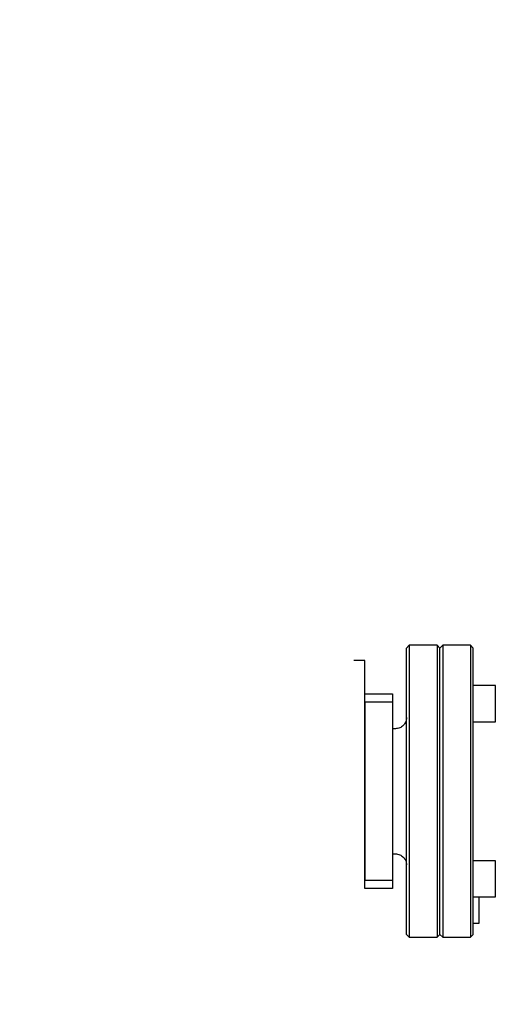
# Model space of a CAD drawing. Header units: millimetres. Extents: x 10462777 to 22643323, y 453826 to 1389191.
# Drawn here: x 11281064.4 to 11281235.5, y 583741.1 to 584090.4 of the extents above; entities that cross this region are included whole.
import ezdxf

# ---------------------------------------------------------------- set-up
doc = ezdxf.new("R2010")
doc.units = ezdxf.units.MM
doc.header["$LTSCALE"] = 200
doc.header["$MEASUREMENT"] = 0
doc.linetypes.add('CENTER', pattern=[2, 1.25, -0.25, 0.25, -0.25])
doc.linetypes.add('PHANTOM', pattern=[2.5, 1.25, -0.25, 0.25, -0.25, 0.25, -0.25])
doc.layers.get('0').update_dxf_attribs({"linetype": 'CONTINUOUS'})
doc.layers.add('203', color=7, linetype='CONTINUOUS', true_color=0xffffff)
doc.layers.add('LAYOUT', color=8, linetype='CONTINUOUS', lineweight=25)

# ---------------------------------------------------------------- blocks, each defined once
blk = doc.blocks.new('r710ic')
at = {"layer": 'LAYOUT', "color": 3}
blk.add_circle((272041.37, 104232.63), 2050.12, dxfattribs=at)
blk = doc.blocks.new('A$C7DA30AB0')
at = {"layer": 'LAYOUT', "color": 6, "linetype": 'PHANTOM'}
blk.add_circle((3030.45, 3025.99, 0), 2693.02, dxfattribs=at)

msp = doc.modelspace()

# ---------------------------------------------------------------- linework, layer by layer
at = {"layer": '203', "color": 252, "linetype": 'CENTER'}
for p, q in [((11281204.51011, 583865.31761, 0), (11281203.51009, 583864.31759, 0)), ((11281214.51025, 583865.31761, 0), (11281204.51011, 583865.31761, 0)), ((11281204.51011, 583865.31761, 0), (11281204.51011, 583760.31611, 0)), ((11281204.51011, 583865.31761, 0), (11281204.51011, 583760.31611, 0)), ((11281215.51026, 583864.31759, 0), (11281214.51025, 583865.31761, 0)), ((11281214.51025, 583865.31761, 0), (11281214.51025, 583760.31611, 0)), ((11281216.51028, 583865.31761, 0), (11281215.51026, 583864.31759, 0)), ((11281226.51042, 583865.31761, 0), (11281216.51028, 583865.31761, 0)), ((11281216.51028, 583865.31761, 0), (11281216.51028, 583760.31611, 0)), ((11281227.51043, 583864.31759, 0), (11281226.51042, 583865.31761, 0)), ((11281226.51042, 583865.31761, 0), (11281226.51042, 583812.81694, 0)), ((11281203.51009, 583761.31613, 0), (11281203.51009, 583864.31759, 0)), ((11281215.51026, 583761.31613, 0), (11281215.51026, 583864.31759, 0)), ((11281215.51026, 583761.31613, 0), (11281215.51026, 583864.31759, 0)), ((11281227.51043, 583812.81694, 0), (11281227.51043, 583864.31759, 0)), ((11281188.50988, 583859.81753, 0), (11281184.5067, 583859.81753, 0)), ((11281188.50988, 583856.81749, 0), (11281188.50988, 583859.81753, 0)), ((11281188.50988, 583847.81736, 0), (11281188.50988, 583856.81749, 0)), ((11281235.51055, 583850.81745, 0), (11281227.51043, 583850.81745, 0)), ((11281235.51055, 583837.81726, 0), (11281235.51055, 583850.81745, 0)), ((11281188.50988, 583847.81736, 0), (11281198.51002, 583847.81736, 0)), ((11281188.50988, 583844.81731, 0), (11281188.50988, 583847.81736, 0)), ((11281198.51002, 583847.81736, 0), (11281198.51002, 583844.81731, 0)), ((11281188.50988, 583842.81729, 0), (11281188.50988, 583846.81731, 0)), ((11281198.51002, 583844.81731, 0), (11281188.50988, 583844.81731, 0)), ((11281188.50988, 583844.81731, 0), (11281188.50988, 583780.81641, 0)), ((11281198.51002, 583844.81731, 0), (11281198.51002, 583780.81641, 0)), ((11281188.50988, 583782.81643, 0), (11281188.50988, 583842.81729, 0)), ((11281227.51043, 583837.81726, 0), (11281235.51055, 583837.81726, 0)), ((11281199.51003, 583835.31718, 0), (11281198.51002, 583835.31718, 0)), ((11281226.51042, 583812.81694, 0), (11281226.51042, 583760.31611, 0)), ((11281227.51043, 583761.31613, 0), (11281227.51043, 583812.81694, 0)), ((11281198.51002, 583790.31654, 0), (11281199.51003, 583790.31654, 0)), ((11281235.51055, 583787.81655, 0), (11281227.51043, 583787.81655, 0)), ((11281235.51055, 583774.81637, 0), (11281235.51055, 583787.81655, 0)), ((11281188.50988, 583778.81641, 0), (11281188.50988, 583782.81643, 0)), ((11281188.50988, 583780.81641, 0), (11281198.51002, 583780.81641, 0)), ((11281188.50988, 583777.81636, 0), (11281188.50988, 583780.81641, 0)), ((11281198.51002, 583780.81641, 0), (11281198.51002, 583777.81636, 0)), ((11281198.51002, 583777.81636, 0), (11281188.50988, 583777.81636, 0)), ((11281227.51043, 583774.81637, 0), (11281235.51055, 583774.81637, 0)), ((11281229.51046, 583774.8163, 0), (11281229.51046, 583765.30071, 0)), ((11281229.51046, 583774.81627, 0), (11281235.51055, 583774.81627, 0)), ((11281229.51046, 583765.30071, 0), (11281227.51043, 583765.30071, 0)), ((11281203.51009, 583761.31613, 0), (11281204.51011, 583760.31611, 0)), ((11281204.51011, 583760.31611, 0), (11281214.51025, 583760.31611, 0)), ((11281214.51025, 583760.31611, 0), (11281215.51026, 583761.31613, 0)), ((11281215.51026, 583761.31613, 0), (11281216.51028, 583760.31611, 0)), ((11281216.51028, 583760.31611, 0), (11281226.51042, 583760.31611, 0)), ((11281226.51042, 583760.31611, 0), (11281227.51043, 583761.31613, 0))]:
    msp.add_line(p, q, dxfattribs=at)
at = {"layer": '203', "color": 252, "linetype": 'CENTER', "extrusion": (0, 0, -1)}
for centre, start, end in [((-11281199.51003, 583839.31724, 0), 180, 270), ((-11281199.51003, 583786.31648, 0), 90, 180)]:
    msp.add_arc(centre, 4.00006, start, end, dxfattribs=at)

# ---------------------------------------------------------------- block references
at = {"ltscale": 10}
msp.add_blockref('A$C7DA30AB0', (11276684.40366, 580408.4363, 0), dxfattribs=at)
at = {"layer": 'LAYOUT', "color": 2, "rotation": 270}
msp.add_blockref('r710ic', (11177875.24796, 856316.46559, 0), dxfattribs=at)

doc.saveas('drawing.dxf')
